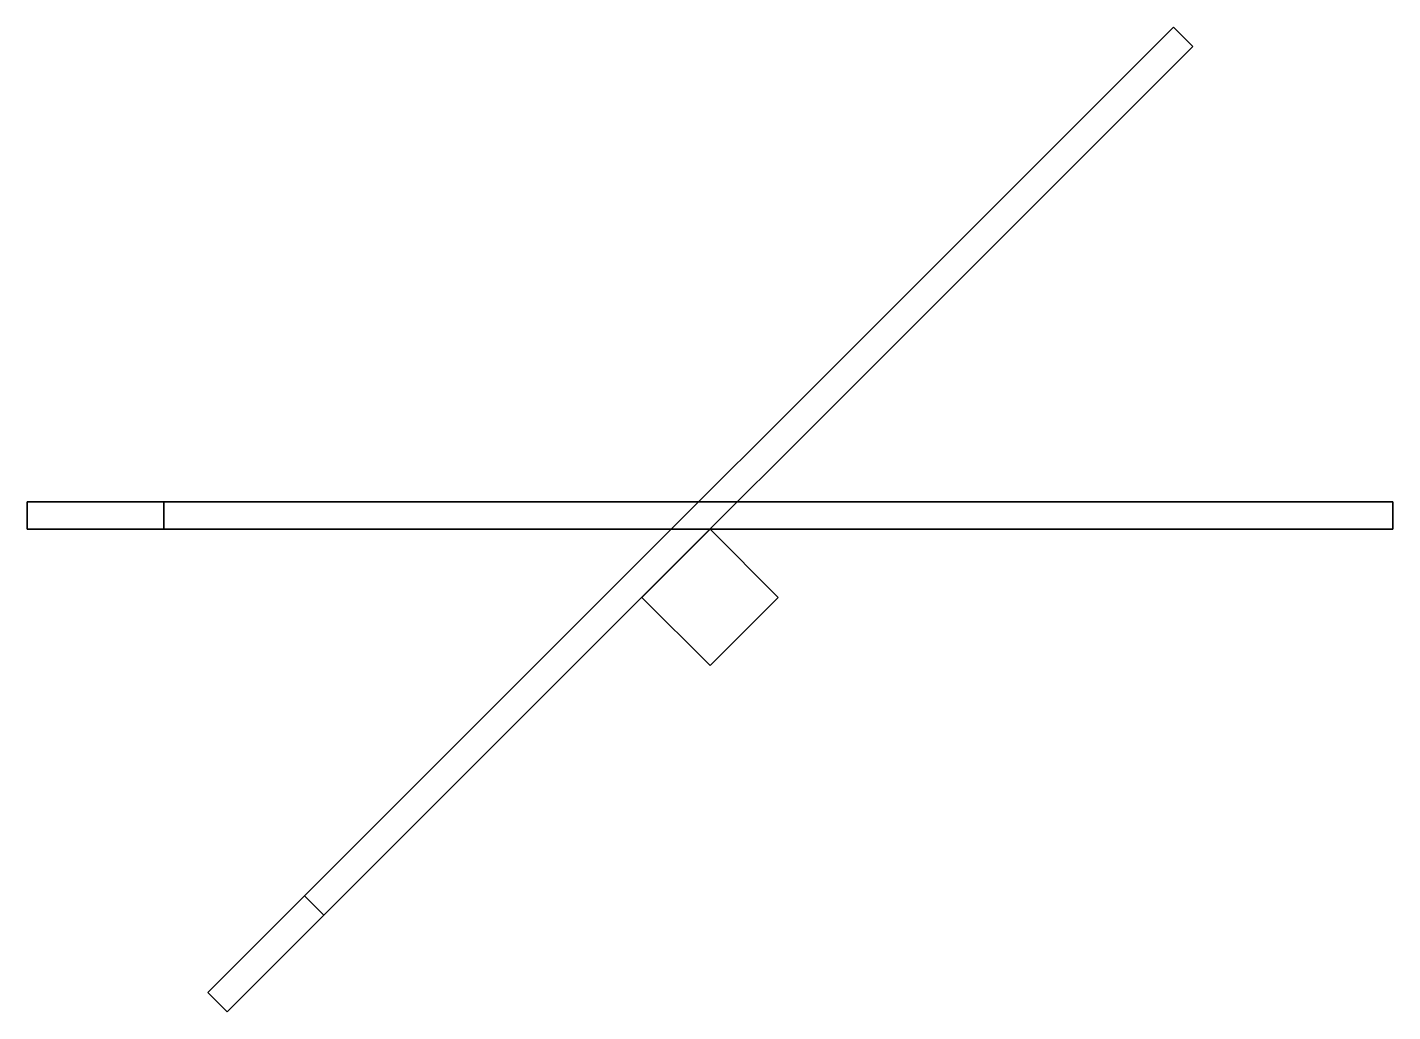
# Model space of a CAD drawing. Extents: x -0.5 to 0.5, y -0.3 to 0.42.
import ezdxf

# ---------------------------------------------------------------- set-up
doc = ezdxf.new("R2010")
doc.units = 0
doc.layers.get('0').update_dxf_attribs({"linetype": 'CONTINUOUS'})

msp = doc.modelspace()

# ---------------------------------------------------------------- linework, layer by layer
for points in [[(0.3394, 0.4177, 1.3), (0.3394, 0.4177, 1.1), (-0.297, -0.2187, 1.1), (-0.297, -0.2187, 1.3)], [(0.3394, 0.4177, 1.1), (0.3536, 0.4036, 1.1), (-0.2828, -0.2328, 1.1), (-0.297, -0.2187, 1.1)], [(-0.297, -0.2187, 1.3), (-0.2828, -0.2328, 1.3), (0.3536, 0.4036, 1.3), (0.3394, 0.4177, 1.3)], [(0.3536, 0.4036, 1.3), (0.3536, 0.4036, 1.1), (0.3394, 0.4177, 1.1), (0.3394, 0.4177, 1.3)], [(-0.2828, -0.2328, 1.3), (-0.2828, -0.2328, 1.1), (0.3536, 0.4036, 1.1), (0.3536, 0.4036, 1.3)], [(-0.4, 0.07, 1.5), (-0.4, 0.07, 1.3), (-0.5, 0.07, 1.4)], [(-0.4, 0.07, 1.3), (-0.4, 0.05, 1.3), (-0.5, 0.05, 1.4), (-0.5, 0.07, 1.4)], [(-0.5, 0.07, 1.4), (-0.5, 0.05, 1.4), (-0.5, 0.05, 1.4), (-0.5, 0.07, 1.4)], [(-0.5, 0.07, 1.4), (-0.5, 0.05, 1.4), (-0.4, 0.05, 1.5), (-0.4, 0.07, 1.5)], [(-0.4, 0.07, 1.5), (-0.4, 0.05, 1.5), (0.5, 0.05, 1.5), (0.5, 0.07, 1.5)], [(0.5, 0.07, 1.5), (0.5, 0.07, 1.3), (-0.4, 0.07, 1.3), (-0.4, 0.07, 1.5)], [(0.5, 0.07, 1.3), (0.5, 0.05, 1.3), (-0.4, 0.05, 1.3), (-0.4, 0.07, 1.3)], [(0.5, 0.05, 1.5), (0.5, 0.05, 1.3), (0.5, 0.07, 1.3), (0.5, 0.07, 1.5)], [(-0.5, 0.05, 1.4), (-0.5, 0.05, 1.4), (-0.4, 0.05, 1.3), (-0.4, 0.05, 1.5)], [(-0.4, 0.05, 1.5), (-0.4, 0.05, 1.3), (0.5, 0.05, 1.3), (0.5, 0.05, 1.5)], [(0, 0.05), (-0.05, 0), (-0.05, 0, 1.5), (0, 0.05, 1.5)], [(0, 0.05, 1.5), (-0.05, 0, 1.5), (0, -0.05, 1.5), (0.05, 0, 1.5)], [(0.05, 0), (0, 0.05), (0, 0.05, 1.5), (0.05, 0, 1.5)], [(-0.05, 0), (0, -0.05), (0, -0.05, 1.5), (-0.05, 0, 1.5)], [(0, -0.05), (0.05, 0), (0.05, 0, 1.5), (0, -0.05, 1.5)], [(-0.297, -0.2187, 1.3), (-0.297, -0.2187, 1.1), (-0.3677, -0.2894, 1.2)], [(-0.3677, -0.2894, 1.2), (-0.3536, -0.3036, 1.2), (-0.2828, -0.2328, 1.3), (-0.297, -0.2187, 1.3)], [(-0.297, -0.2187, 1.1), (-0.2828, -0.2328, 1.1), (-0.3536, -0.3036, 1.2), (-0.3677, -0.2894, 1.2)], [(-0.3536, -0.3036, 1.2), (-0.3536, -0.3036, 1.2), (-0.2828, -0.2328, 1.1), (-0.2828, -0.2328, 1.3)], [(-0.3677, -0.2894, 1.2), (-0.3536, -0.3036, 1.2), (-0.3536, -0.3036, 1.2), (-0.3677, -0.2894, 1.2)]]:
    msp.add_3dface(points)

doc.saveas('drawing.dxf')
